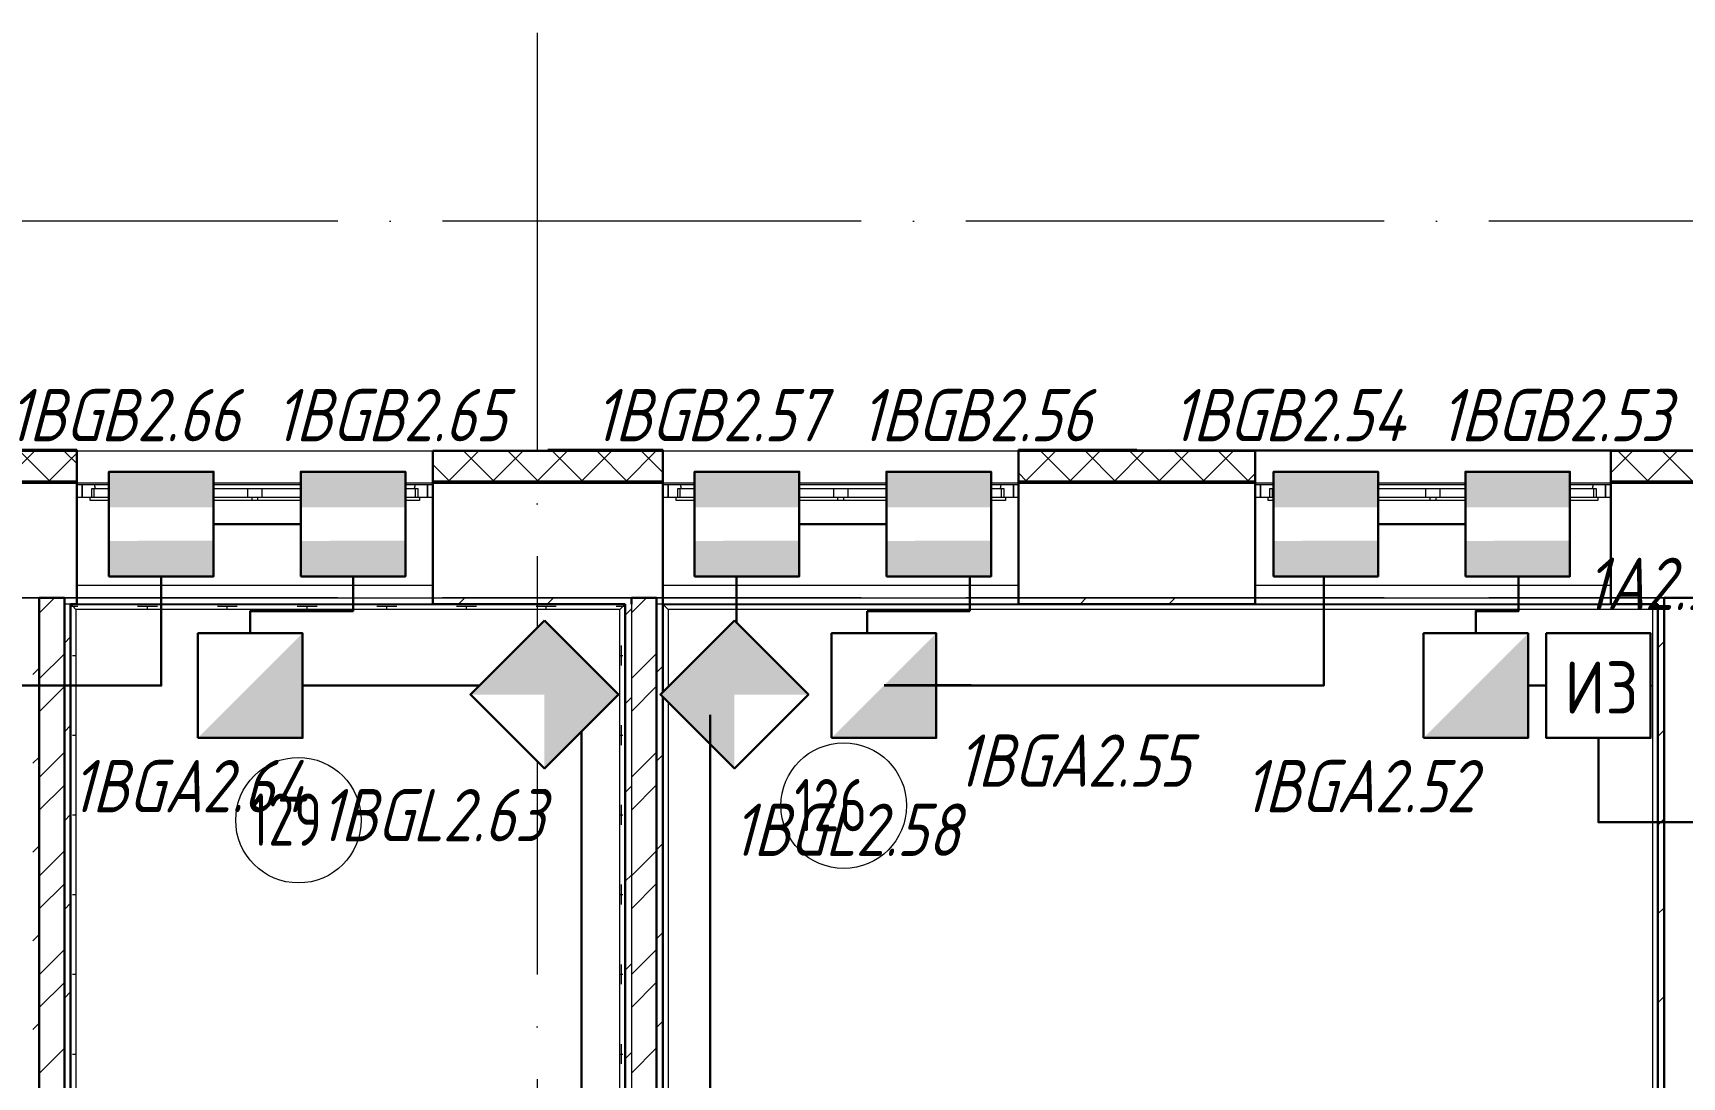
# Model space of a CAD drawing. Header units: millimetres. Extents: x -259793 to 1187961, y -549744 to 43070.
# Drawn here: x -12046 to -4166, y -7634 to -2644 of the extents above; entities that cross this region are included whole.
import ezdxf
from ezdxf.enums import TextEntityAlignment as Align

# ---------------------------------------------------------------- set-up
doc = ezdxf.new("R2010")
doc.units = ezdxf.units.MM
doc.linetypes.add('ADSK_Линия сетки', pattern=[25, 20, -2.5, 0, -2.5])
for name, color, linetype, lineweight in [('_ Окна', 7, 'Continuous', 9), ('E-Безопасность-G', 153, 'Continuous', 35), ('RC-Извещатели_охранные', 5, 'Continuous', 30), ('RC-Линии_связи-Адресные', 5, 'Continuous', 30), ('RC-Прочее_оборудование', 5, 'Continuous', 30), ('лс', 5, 'Continuous', 30), ('Марки помещений', 252, 'Continuous', 20), ('Ограждение', 252, 'Continuous', 9), ('Окна', 252, 'Continuous', 9), ('Оси', 252, 'Continuous', 9), ('Стены внутренние', 7, 'Continuous', 18), ('Стены наружные', 7, 'Continuous', 18), ('Стены штриховка', 7, 'Continuous', 9)]:
    doc.layers.add(name, color=color, linetype=linetype, lineweight=lineweight)
doc.layers.add('RC-Позиционные_обозначения', color=7, linetype='Continuous')
doc.styles.add('GOST Common_3', font='', dxfattribs={"height": 3.5})
doc.styles.add('ISOCPEUR', font='isocpeur.ttf', dxfattribs={"width": 0.9, "height": 350})
doc.styles.add('RubezhCAD', font='', dxfattribs={"oblique": 10})
doc.styles.get("Standard").update_dxf_attribs({"font": ''})
doc.styles.get('GOST Common_3').set_extended_font_data('GOST 2.304 type A')
doc.styles.get('RubezhCAD').set_extended_font_data('GOST type A')
doc.styles.get('Standard').set_extended_font_data('GOST type B')
pattern_1 = [(0, (-32119.82, 96), (190.5, 190.5), [95.25, -285.75]), (90, (-32072.2, 48.37), (-190.5, 190.5), [95.25, -285.75])]

# ---------------------------------------------------------------- blocks, each defined once
blk = doc.blocks.new('RC-UGO-IOZ-02')
at = {"layer": 'RC-Извещатели_охранные'}
blk.add_attdef('PSTN', text='', height=2.5, dxfattribs=at).set_placement((0.977, 2.603), align=Align.BOTTOM_LEFT)
blk.add_wipeout([(2.5, -2.5), (2.5, 2.5), (-2.5, 2.5), (-2.5, -2.5)]).dxf.layer = 'RC-Извещатели_охранные'
blk.add_wipeout([(-2.5, -2.5), (-2.5, 2.5), (2.5, 2.5), (2.5, -2.5)]).dxf.layer = 'RC-Извещатели_охранные'
h = blk.add_hatch(color=256, dxfattribs=at)
h.dxf.hatch_style = 1
h.paths.add_polyline_path([(2.5, -2.5), (2.5, 2.5), (0, 0), (-2.5, -2.5)])
blk.add_lwpolyline([(-2.5, -2.5), (2.5, -2.5), (2.5, 2.5), (-2.5, 2.5)], close=True, dxfattribs=at)
blk = doc.blocks.new('RC-UGO-IOM-02')
at = {"layer": 'RC-Извещатели_охранные'}
blk.add_point((0, 0), dxfattribs=at)
blk.add_attdef('PSTN', text='', height=2.5, dxfattribs=at).set_placement((0.977, 2.603), align=Align.BOTTOM_LEFT)
blk.add_wipeout([(2.5, -2.5), (2.5, 2.5), (-2.5, 2.5), (-2.5, -2.5)]).dxf.layer = 'RC-Извещатели_охранные'
blk.add_wipeout([(-2.5, -2.5), (-2.5, 2.5), (2.5, 2.5), (2.5, -2.5)]).dxf.layer = 'RC-Извещатели_охранные'
h = blk.add_hatch(color=256, dxfattribs=at)
h.dxf.hatch_style = 1
h.paths.add_polyline_path([(2.5, 0.8), (2.5, 2.506), (-2.5, 2.499), (-2.5, 0.8)])
h = blk.add_hatch(color=256, dxfattribs=at)
h.dxf.hatch_style = 1
h.paths.add_polyline_path([(2.5, -2.5), (2.5, -0.794), (-2.5, -0.801), (-2.5, -2.5)])
blk.add_lwpolyline([(-2.5, -2.5), (2.5, -2.5), (2.5, 2.5), (-2.5, 2.5)], close=True, dxfattribs=at)
blk = doc.blocks.new('RC-UGO-IZ-01')
at = {"layer": 'RC-Прочее_оборудование'}
blk.add_point((2.5, 0), dxfattribs=at)
blk.add_attdef('PSTN', text='', height=2.5, dxfattribs=at).set_placement((5.664, 2.581), align=Align.BOTTOM_CENTER)
blk.add_wipeout([(2.493, -2.499), (-2.493, -2.499), (-2.493, 2.499), (2.493, 2.499)]).dxf.layer = 'RC-Прочее_оборудование'
blk.add_wipeout([(-2.493, -2.499), (-2.493, 2.499), (2.493, 2.499), (2.493, -2.499)]).dxf.layer = 'RC-Прочее_оборудование'
blk.add_lwpolyline([(-2.493, 2.499), (2.493, 2.499), (2.493, -2.499), (-2.493, -2.499), (-2.493, 2.499)], close=True, dxfattribs=at)
blk.add_lwpolyline([(-2.493, 2.499), (-2.487, 2.499)], dxfattribs=at)
blk.add_lwpolyline([(-2.493, 2.499), (-2.487, 2.499)], dxfattribs=at)
at = {"layer": 'RC-Прочее_оборудование', "ltscale": 100, "style": 'ISOCPEUR', "width": 0.9}
blk.add_text('ИЗ', height=2.5, dxfattribs=at).set_placement((0.145, -0.085), align=Align.MIDDLE)
blk = doc.blocks.new('RC-UGO-IOPO-02')
at = {"layer": 'RC-Извещатели_охранные'}
blk.add_attdef('PSTN', text='', height=2.5, dxfattribs=at).set_placement((0.977, 2.603), align=Align.BOTTOM_LEFT)
blk.add_wipeout([(2.5, -2.5), (2.5, 2.5), (-2.5, 2.5), (-2.5, -2.5)]).dxf.layer = 'RC-Извещатели_охранные'
blk.add_wipeout([(-2.5, -2.5), (-2.5, 2.5), (2.5, 2.5), (2.5, -2.5)]).dxf.layer = 'RC-Извещатели_охранные'
h = blk.add_hatch(color=256, dxfattribs=at)
h.dxf.hatch_style = 1
h.paths.add_polyline_path([(2.5, -2.5), (0, 0), (2.5, 2.5), (-2.5, 2.5), (-2.5, -2.5)])
blk.add_lwpolyline([(-2.5, -2.5), (2.5, -2.5), (2.5, 2.5), (-2.5, 2.5)], close=True, dxfattribs=at)
blk = doc.blocks.new('FP_67-План 1 этажа смеж')
at = {"layer": 'Ограждение'}
for p, q in [((20263.5, -5715), (20265.6, -5715)), ((20265.6, -5715), (20271.3, -5715)), ((20271.3, -5715), (20279, -5715)), ((20263.5, -6096), (20265.6, -6096)), ((20265.6, -6096), (20271.3, -6096)), ((20271.3, -6096), (20279, -6096)), ((20263.5, -6477), (20265.6, -6477)), ((20265.6, -6477), (20271.3, -6477)), ((20271.3, -6477), (20279, -6477)), ((20263.5, -6858), (20265.6, -6858)), ((20265.6, -6858), (20271.3, -6858)), ((20271.3, -6858), (20279, -6858)), ((20263.5, -7239), (20265.6, -7239)), ((20265.6, -7239), (20271.3, -7239)), ((20271.3, -7239), (20279, -7239)), ((20263.5, -7620), (20265.6, -7620)), ((20265.6, -7620), (20271.3, -7620)), ((20271.3, -7620), (20279, -7620)), ((20263.5, -8001), (20265.6, -8001)), ((20265.6, -8001), (20271.3, -8001)), ((20271.3, -8001), (20279, -8001)), ((20263.5, -8382), (20265.6, -8382)), ((20265.6, -8382), (20271.3, -8382)), ((20271.3, -8382), (20279, -8382)), ((20263.5, -8763), (20265.6, -8763)), ((20265.6, -8763), (20271.3, -8763)), ((20271.3, -8763), (20279, -8763)), ((20263.5, -9144), (20265.6, -9144)), ((20265.6, -9144), (20271.3, -9144)), ((20271.3, -9144), (20279, -9144)), ((20263.5, -9525), (20265.6, -9525)), ((20265.6, -9525), (20271.3, -9525)), ((20271.3, -9525), (20279, -9525)), ((20263.5, -9906), (20265.6, -9906)), ((20265.6, -9906), (20271.3, -9906)), ((20271.3, -9906), (20279, -9906)), ((20263.5, -10287), (20265.6, -10287)), ((20265.6, -10287), (20271.3, -10287)), ((20271.3, -10287), (20279, -10287)), ((20263.5, -10668), (20265.6, -10668)), ((20265.6, -10668), (20271.3, -10668)), ((20271.3, -10668), (20279, -10668)), ((20263.5, -11049), (20265.6, -11049)), ((20265.6, -11049), (20271.3, -11049)), ((20271.3, -11049), (20279, -11049)), ((20263.5, -11430), (20265.6, -11430)), ((20265.6, -11430), (20271.3, -11430)), ((20271.3, -11430), (20279, -11430))]:
    blk.add_line(p, q, dxfattribs=at)
blk = doc.blocks.new('FP_68-План 1 этажа смеж')
at = {"layer": 'Ограждение'}
for p, q in [((20256, -5479.2), (20288.3, -5479.2)), ((20574, -5479.2), (20669.3, -5479.2)), ((20621.6, -5487), (20621.6, -5481.3)), ((20621.6, -5494.7), (20621.6, -5487)), ((20955, -5479.2), (21050.3, -5479.2)), ((21002.6, -5487), (21002.6, -5481.3)), ((21002.6, -5494.7), (21002.6, -5487)), ((21336, -5479.2), (21431.3, -5479.2)), ((21383.6, -5487), (21383.6, -5481.3)), ((21383.6, -5494.7), (21383.6, -5487)), ((21717, -5479.2), (21812.3, -5479.2)), ((21764.6, -5487), (21764.6, -5481.3)), ((21764.6, -5494.7), (21764.6, -5487)), ((22098, -5479.2), (22193.3, -5479.2)), ((22145.6, -5487), (22145.6, -5481.3)), ((22145.6, -5494.7), (22145.6, -5487)), ((22479, -5479.2), (22574.3, -5479.2)), ((22526.6, -5487), (22526.6, -5481.3)), ((22526.6, -5494.7), (22526.6, -5487)), ((22860, -5479.2), (22902, -5479.2))]:
    blk.add_line(p, q, dxfattribs=at)
blk = doc.blocks.new('FP_73-План 1 этажа смеж')
at = {"layer": 'Ограждение'}
for p, q in [((20263.5, -5715), (20265.6, -5715)), ((20265.6, -5715), (20271.3, -5715)), ((20271.3, -5715), (20279, -5715)), ((20263.5, -6096), (20265.6, -6096)), ((20265.6, -6096), (20271.3, -6096)), ((20271.3, -6096), (20279, -6096)), ((20263.5, -6477), (20265.6, -6477)), ((20265.6, -6477), (20271.3, -6477)), ((20271.3, -6477), (20279, -6477)), ((20263.5, -6858), (20265.6, -6858)), ((20265.6, -6858), (20271.3, -6858)), ((20271.3, -6858), (20279, -6858)), ((20263.5, -7239), (20265.6, -7239)), ((20265.6, -7239), (20271.3, -7239)), ((20271.3, -7239), (20279, -7239)), ((20263.5, -7620), (20265.6, -7620)), ((20265.6, -7620), (20271.3, -7620)), ((20271.3, -7620), (20279, -7620)), ((20263.5, -8001), (20265.6, -8001)), ((20265.6, -8001), (20271.3, -8001)), ((20271.3, -8001), (20279, -8001)), ((20263.5, -8382), (20265.6, -8382)), ((20265.6, -8382), (20271.3, -8382)), ((20271.3, -8382), (20279, -8382)), ((20263.5, -8763), (20265.6, -8763)), ((20265.6, -8763), (20271.3, -8763)), ((20271.3, -8763), (20279, -8763)), ((20263.5, -9144), (20265.6, -9144)), ((20265.6, -9144), (20271.3, -9144)), ((20271.3, -9144), (20279, -9144)), ((20263.5, -9525), (20265.6, -9525)), ((20265.6, -9525), (20271.3, -9525)), ((20271.3, -9525), (20279, -9525)), ((20263.5, -9906), (20265.6, -9906)), ((20265.6, -9906), (20271.3, -9906)), ((20271.3, -9906), (20279, -9906)), ((20263.5, -10287), (20265.6, -10287)), ((20265.6, -10287), (20271.3, -10287)), ((20271.3, -10287), (20279, -10287)), ((20263.5, -10668), (20265.6, -10668)), ((20265.6, -10668), (20271.3, -10668)), ((20271.3, -10668), (20279, -10668)), ((20263.5, -11049), (20265.6, -11049)), ((20265.6, -11049), (20271.3, -11049)), ((20271.3, -11049), (20279, -11049)), ((20263.5, -11430), (20265.6, -11430)), ((20265.6, -11430), (20271.3, -11430)), ((20271.3, -11430), (20279, -11430))]:
    blk.add_line(p, q, dxfattribs=at)
blk = doc.blocks.new('FP_74-План 1 этажа смеж')
at = {"layer": 'Ограждение'}
for p, q in [((20256, -5479.2), (20288.3, -5479.2)), ((20574, -5479.2), (20669.3, -5479.2)), ((20621.6, -5487), (20621.6, -5481.3)), ((20621.6, -5494.7), (20621.6, -5487)), ((20955, -5479.2), (21050.3, -5479.2)), ((21002.6, -5487), (21002.6, -5481.3)), ((21002.6, -5494.7), (21002.6, -5487)), ((21336, -5479.2), (21431.3, -5479.2)), ((21383.6, -5487), (21383.6, -5481.3)), ((21383.6, -5494.7), (21383.6, -5487)), ((21717, -5479.2), (21812.2, -5479.2)), ((21764.6, -5487), (21764.6, -5481.3)), ((21764.6, -5494.7), (21764.6, -5487)), ((22098, -5479.2), (22193.3, -5479.2)), ((22145.6, -5487), (22145.6, -5481.3)), ((22145.6, -5494.7), (22145.6, -5487)), ((22479, -5479.2), (22574.3, -5479.2)), ((22526.6, -5487), (22526.6, -5481.3)), ((22526.6, -5494.7), (22526.6, -5487)), ((22860, -5479.2), (22902, -5479.2))]:
    blk.add_line(p, q, dxfattribs=at)
blk = doc.blocks.new('FP_75-План 1 этажа смеж')
at = {"layer": 'Ограждение'}
for p, q in [((22886.5, -5762.6), (22886.5, -5667.4)), ((22879, -5715), (22886.8, -5715)), ((22886.8, -5715), (22892.4, -5715)), ((22886.5, -6143.6), (22886.5, -6048.4)), ((22879, -6096), (22886.8, -6096)), ((22886.8, -6096), (22892.4, -6096)), ((22886.5, -6524.6), (22886.5, -6429.4)), ((22879, -6477), (22886.8, -6477)), ((22886.8, -6477), (22892.4, -6477)), ((22886.5, -6905.6), (22886.5, -6810.4)), ((22879, -6858), (22886.8, -6858)), ((22886.8, -6858), (22892.4, -6858)), ((22879, -7239), (22886.8, -7239)), ((22886.5, -7286.6), (22886.5, -7191.4)), ((22886.8, -7239), (22892.4, -7239)), ((22879, -7620), (22886.8, -7620)), ((22886.5, -7667.6), (22886.5, -7572.4)), ((22886.8, -7620), (22892.4, -7620)), ((22886.5, -8048.6), (22886.5, -7953.4)), ((22879, -8001), (22886.8, -8001)), ((22886.8, -8001), (22892.4, -8001)), ((22886.5, -8429.6), (22886.5, -8334.4)), ((22879, -8382), (22886.8, -8382)), ((22886.8, -8382), (22892.4, -8382)), ((22886.5, -8810.6), (22886.5, -8715.4)), ((22879, -8763), (22886.8, -8763)), ((22886.8, -8763), (22892.4, -8763)), ((22886.5, -9191.6), (22886.5, -9096.4)), ((22879, -9144), (22886.8, -9144)), ((22886.8, -9144), (22892.4, -9144)), ((22879, -9525), (22886.8, -9525)), ((22886.5, -9572.6), (22886.5, -9477.4)), ((22886.8, -9525), (22892.4, -9525)), ((22879, -9906), (22886.8, -9906)), ((22886.5, -9953.6), (22886.5, -9858.4)), ((22886.8, -9906), (22892.4, -9906))]:
    blk.add_line(p, q, dxfattribs=at)
blk = doc.blocks.new('1 этаж')
at = {"layer": 'Ограждение', "true_color": 0x636466}
h = blk.add_hatch(dxfattribs=at)
h.set_pattern_fill('FP_34', color=251, style=0, pattern_type=2)
h.set_pattern_definition(pattern_1)
h.paths.add_polyline_path([(-11865.8, -11588.7), (-11863.8, -11586.7), (-11863.8, -5375.7), (-11865.8, -5373.7), (-11865.8, -11429)])
h = blk.add_hatch(dxfattribs=at)
h.set_pattern_fill('FP_34', color=251, style=0, pattern_type=2)
h.set_pattern_definition(pattern_1)
h.paths.add_polyline_path([(-9215.8, -9848.7), (-9215.8, -5373.7), (-9217.8, -5375.7), (-9217.8, -9848.7)])
h = blk.add_hatch(dxfattribs=at)
h.set_pattern_fill('FP_34', color=251, style=0, pattern_type=2)
h.set_pattern_definition(pattern_1)
h.paths.add_polyline_path([(-9035.8, -8363.7), (-9033.8, -8361.7), (-9033.8, -5375.7), (-9035.8, -5373.7), (-9035.8, -8309.3)])
h = blk.add_hatch(dxfattribs=at)
h.set_pattern_fill('FP_34', color=251, style=0, pattern_type=2)
h.set_pattern_definition(pattern_1)
h.paths.add_polyline_path([(-4280.8, -8043.7), (-4280.8, -5373.7), (-4282.8, -5375.7), (-4282.8, -8041.7)])
at = {"layer": '_ Окна', "color": 251, "true_color": 0x636466}
for p, q in [((-11810.8, -4803.7), (-11835.8, -4803.7)), ((-11810.8, -4861.7), (-11810.8, -4803.7)), ((-10135.8, -4803.7), (-10160.8, -4803.7)), ((-10160.8, -4803.7), (-10160.8, -4861.7)), ((-9010.8, -4803.7), (-9035.8, -4803.7)), ((-9010.8, -4861.7), (-9010.8, -4803.7)), ((-7335.8, -4803.7), (-7360.8, -4803.7)), ((-7360.8, -4803.7), (-7360.8, -4861.7)), ((-6180.8, -4803.7), (-6205.8, -4803.7)), ((-6180.8, -4861.7), (-6180.8, -4803.7)), ((-4505.8, -4803.7), (-4530.8, -4803.7)), ((-4530.8, -4803.7), (-4530.8, -4861.7)), ((-11835.8, -4861.7), (-11810.8, -4861.7)), ((-10160.8, -4861.7), (-10135.8, -4861.7)), ((-9035.8, -4861.7), (-9010.8, -4861.7)), ((-7360.8, -4861.7), (-7335.8, -4861.7)), ((-6205.8, -4861.7), (-6180.8, -4861.7)), ((-4530.8, -4861.7), (-4505.8, -4861.7))]:
    blk.add_line(p, q, dxfattribs=at)
at = {"layer": '_ Окна', "color": 251, "lineweight": 18, "true_color": 0x636466}
for p, q in [((-11751.4, -4803.7), (-11810.8, -4803.7)), ((-11810.8, -4803.7), (-11810.8, -4861.7)), ((-11746.8, -4820.7), (-11751.4, -4803.7)), ((-10220.2, -4803.7), (-10224.8, -4820.7)), ((-10160.8, -4803.7), (-10220.2, -4803.7)), ((-10160.8, -4861.7), (-10160.8, -4803.7)), ((-8951.4, -4803.7), (-9010.8, -4803.7)), ((-9010.8, -4803.7), (-9010.8, -4861.7)), ((-8946.8, -4820.7), (-8951.4, -4803.7)), ((-7420.2, -4803.7), (-7424.8, -4820.7)), ((-7360.8, -4803.7), (-7420.2, -4803.7)), ((-7360.8, -4861.7), (-7360.8, -4803.7)), ((-6121.4, -4803.7), (-6180.8, -4803.7)), ((-6180.8, -4803.7), (-6180.8, -4861.7)), ((-6116.8, -4820.7), (-6121.4, -4803.7)), ((-4590.2, -4803.7), (-4594.8, -4820.7)), ((-4530.8, -4803.7), (-4590.2, -4803.7)), ((-4530.8, -4861.7), (-4530.8, -4803.7)), ((-11810.8, -4861.7), (-11772.8, -4861.7)), ((-11764.8, -4861.7), (-11764.8, -4820.7)), ((-11764.8, -4820.7), (-11752.8, -4820.7)), ((-10218.8, -4820.7), (-10206.8, -4820.7)), ((-10206.8, -4820.7), (-10206.8, -4861.7)), ((-10198.8, -4861.7), (-10160.8, -4861.7)), ((-9010.8, -4861.7), (-8972.8, -4861.7)), ((-8964.8, -4861.7), (-8964.8, -4820.7)), ((-8964.8, -4820.7), (-8952.8, -4820.7)), ((-7418.8, -4820.7), (-7406.8, -4820.7)), ((-7406.8, -4820.7), (-7406.8, -4861.7)), ((-7398.8, -4861.7), (-7360.8, -4861.7)), ((-6180.8, -4861.7), (-6142.8, -4861.7)), ((-6134.8, -4861.7), (-6134.8, -4820.7)), ((-6134.8, -4820.7), (-6122.8, -4820.7)), ((-4588.8, -4820.7), (-4576.8, -4820.7)), ((-4576.8, -4820.7), (-4576.8, -4861.7)), ((-4568.8, -4861.7), (-4530.8, -4861.7))]:
    blk.add_line(p, q, dxfattribs=at)
at = {"layer": 'Марки помещений', "color": 251, "true_color": 0x636466}
for centre in [(-8171.5, -6336.8), (-10777.2, -6406.4)]:
    blk.add_circle(centre, 300, dxfattribs=at)
at = {"layer": 'Ограждение', "color": 251, "true_color": 0x636466}
for p, q in [((-11863.8, -11586.7), (-11863.8, -5375.7)), ((-11863.8, -5375.7), (-9217.8, -5375.7)), ((-11840.8, -5398.7), (-11840.8, -10988.7)), ((-9240.8, -5398.7), (-11840.8, -5398.7)), ((-9240.8, -9848.7), (-9240.8, -5398.7)), ((-9217.8, -5375.7), (-9217.8, -9848.7)), ((-9033.8, -8361.7), (-9033.8, -5375.7)), ((-9033.8, -5375.7), (-4282.8, -5375.7)), ((-9010.8, -5398.7), (-9010.8, -8338.7)), ((-4305.8, -5398.7), (-9010.8, -5398.7)), ((-4305.8, -8018.7), (-4305.8, -5398.7)), ((-4282.8, -5375.7), (-4282.8, -8041.7))]:
    blk.add_line(p, q, dxfattribs=at)
for points in [[(-11840.8, -5398.7), (-11842.8, -5396.7), (-11845.8, -5393.7), (-11849.6, -5389.9), (-11851.9, -5387.6), (-11853.6, -5386), (-11855.2, -5384.3), (-11856.7, -5382.8), (-11858.1, -5381.4), (-11859.4, -5380.2), (-11860.8, -5378.8), (-11862.1, -5377.4), (-11863.4, -5376.1), (-11863.8, -5375.7), (-11863.8, -5375.7)], [(-9240.8, -5398.7), (-9238.7, -5396.7), (-9235.8, -5393.7), (-9232, -5389.9), (-9229.7, -5387.6), (-9228, -5385.9), (-9226.4, -5384.3), (-9224.9, -5382.8), (-9223.5, -5381.4), (-9222.2, -5380.2), (-9220.8, -5378.8), (-9219.5, -5377.4), (-9218.2, -5376.1), (-9217.8, -5375.7), (-9217.8, -5375.7)], [(-9010.8, -5398.7), (-9012.8, -5396.7), (-9015.8, -5393.7), (-9019.6, -5389.9), (-9021.9, -5387.6), (-9023.6, -5386), (-9025.2, -5384.3), (-9026.7, -5382.8), (-9028.1, -5381.4), (-9029.4, -5380.2), (-9030.8, -5378.8), (-9032.1, -5377.4), (-9033.4, -5376.1), (-9033.8, -5375.7), (-9033.8, -5375.7)], [(-4305.8, -5398.7), (-4303.7, -5396.7), (-4300.8, -5393.7), (-4297, -5389.9), (-4294.7, -5387.6), (-4293, -5385.9), (-4291.4, -5384.3), (-4289.9, -5382.8), (-4288.5, -5381.4), (-4287.2, -5380.2), (-4285.8, -5378.8), (-4284.5, -5377.4), (-4283.2, -5376.1), (-4282.8, -5375.7), (-4282.8, -5375.7)]]:
    blk.add_open_spline(points, degree=3, knots=[0, 0, 0, 0, 0.166667, 0.25, 0.333333, 0.375, 0.416667, 0.5, 0.541667, 0.583333, 0.666667, 0.75, 0.833333, 1, 1, 1, 1], dxfattribs=at)
at = {"layer": 'Окна', "color": 251, "true_color": 0x636466}
for p, q in [((-10220.2, -4803.7), (-11751.4, -4803.7)), ((-7420.2, -4803.7), (-8951.4, -4803.7)), ((-4590.2, -4803.7), (-6121.4, -4803.7)), ((-11772.8, -4861.7), (-11000.8, -4861.7)), ((-11772.8, -4878.7), (-11772.8, -4861.7)), ((-11000.8, -4878.7), (-11772.8, -4878.7)), ((-11752.8, -4820.7), (-11020.8, -4820.7)), ((-11752.8, -4861.7), (-11752.8, -4820.7)), ((-11020.8, -4820.7), (-10950.8, -4820.7)), ((-11020.8, -4820.7), (-11020.8, -4861.7)), ((-11000.8, -4861.7), (-10970.8, -4861.7)), ((-11000.8, -4861.7), (-11000.8, -4878.7)), ((-10970.8, -4878.7), (-11000.8, -4878.7)), ((-10970.8, -4861.7), (-10198.8, -4861.7)), ((-10970.8, -4878.7), (-10970.8, -4861.7)), ((-10198.8, -4878.7), (-10970.8, -4878.7)), ((-10950.8, -4820.7), (-10218.8, -4820.7)), ((-10950.8, -4861.7), (-10950.8, -4820.7)), ((-10218.8, -4820.7), (-10218.8, -4861.7)), ((-10198.8, -4861.7), (-10198.8, -4878.7)), ((-8972.8, -4861.7), (-8200.8, -4861.7)), ((-8972.8, -4878.7), (-8972.8, -4861.7)), ((-8200.8, -4878.7), (-8972.8, -4878.7)), ((-8952.8, -4820.7), (-8220.8, -4820.7)), ((-8952.8, -4861.7), (-8952.8, -4820.7)), ((-8220.8, -4820.7), (-8150.8, -4820.7)), ((-8220.8, -4820.7), (-8220.8, -4861.7)), ((-8200.8, -4861.7), (-8170.8, -4861.7)), ((-8200.8, -4861.7), (-8200.8, -4878.7)), ((-8170.8, -4878.7), (-8200.8, -4878.7)), ((-8170.8, -4861.7), (-7398.8, -4861.7)), ((-8170.8, -4878.7), (-8170.8, -4861.7)), ((-7398.8, -4878.7), (-8170.8, -4878.7)), ((-8150.8, -4820.7), (-7418.8, -4820.7)), ((-8150.8, -4861.7), (-8150.8, -4820.7)), ((-7418.8, -4820.7), (-7418.8, -4861.7)), ((-7398.8, -4861.7), (-7398.8, -4878.7)), ((-6142.8, -4861.7), (-5370.8, -4861.7)), ((-6142.8, -4878.7), (-6142.8, -4861.7)), ((-5370.8, -4878.7), (-6142.8, -4878.7)), ((-6122.8, -4820.7), (-5390.8, -4820.7)), ((-6122.8, -4861.7), (-6122.8, -4820.7)), ((-5390.8, -4820.7), (-5320.8, -4820.7)), ((-5390.8, -4820.7), (-5390.8, -4861.7)), ((-5370.8, -4861.7), (-5340.8, -4861.7)), ((-5370.8, -4861.7), (-5370.8, -4878.7)), ((-5340.8, -4878.7), (-5370.8, -4878.7)), ((-5340.8, -4861.7), (-4568.8, -4861.7)), ((-5340.8, -4878.7), (-5340.8, -4861.7)), ((-4568.8, -4878.7), (-5340.8, -4878.7)), ((-5320.8, -4820.7), (-4588.8, -4820.7)), ((-5320.8, -4861.7), (-5320.8, -4820.7)), ((-4588.8, -4820.7), (-4588.8, -4861.7)), ((-4568.8, -4861.7), (-4568.8, -4878.7))]:
    blk.add_line(p, q, dxfattribs=at)
at = {"layer": 'Оси', "color": 251, "linetype": 'ADSK_Линия сетки', "ltscale": 100, "true_color": 0x636466}
for p, q in [((-9635.8, -2643.7), (-9635.8, -33769.9)), ((4411.5, -3543.7), (-72528.1, -3543.7)), ((4411.5, -5343.7), (-72528.1, -5343.7))]:
    blk.add_line(p, q, dxfattribs=at)
at = {"layer": 'Стены внутренние', "color": 251, "lineweight": 30, "true_color": 0x636466}
for p, q in [((-11835.8, -4641.7), (-12915.8, -4641.7)), ((-11835.8, -4783.7), (-11835.8, -4641.7)), ((-9035.8, -4641.7), (-10135.8, -4641.7)), ((-10135.8, -4641.7), (-10135.8, -4783.7)), ((-9035.8, -4783.7), (-9035.8, -4641.7)), ((-6205.8, -4641.7), (-7335.8, -4641.7)), ((-7335.8, -4641.7), (-7335.8, -4783.7)), ((-6205.8, -4783.7), (-6205.8, -4641.7)), ((2846.2, -4641.7), (-4505.8, -4641.7)), ((-4505.8, -4641.7), (-4505.8, -4783.7)), ((-11835.8, -4793.7), (-12915.8, -4793.7)), ((-11835.8, -5343.7), (-11835.8, -4793.7)), ((-9035.8, -4793.7), (-10135.8, -4793.7)), ((-10135.8, -4793.7), (-10135.8, -5343.7)), ((-9035.8, -5343.7), (-9035.8, -4793.7)), ((-6205.8, -4793.7), (-7335.8, -4793.7)), ((-7335.8, -4793.7), (-7335.8, -5343.7)), ((-6205.8, -5343.7), (-6205.8, -4793.7)), ((2694.2, -4793.7), (-4505.8, -4793.7)), ((-4505.8, -4793.7), (-4505.8, -5343.7)), ((2144.2, -5343.7), (-4250.8, -5343.7))]:
    blk.add_line(p, q, dxfattribs=at)
at = {"layer": 'Стены внутренние', "color": 251, "linetype": 'Continuous', "lineweight": 9, "true_color": 0x636466}
for p, q in [((-12180.1, -4783.7), (-12040.1, -4643.7)), ((-11966.6, -4783.7), (-12106.6, -4643.7)), ((-11921.7, -4641.7), (-11922.8, -4643.7)), ((-11837.8, -4700.4), (-11894.5, -4643.7)), ((-11838.6, -4643.7), (-11839.8, -4641.7)), ((-11835.8, -4648.6), (-11837.8, -4645.1)), ((-10133.8, -4646.6), (-10130.9, -4643.7)), ((-10058.8, -4783.7), (-9918.8, -4643.7)), ((-9845.3, -4783.7), (-9985.3, -4643.7)), ((-9846.7, -4783.7), (-9706.7, -4643.7)), ((-9633.1, -4783.7), (-9773.1, -4643.7)), ((-9634.5, -4783.7), (-9494.5, -4643.7)), ((-9421, -4783.7), (-9561, -4643.7)), ((-9422.4, -4783.7), (-9282.4, -4643.7)), ((-9208.9, -4783.7), (-9348.9, -4643.7)), ((-9210.3, -4783.7), (-9070.3, -4643.7)), ((-9037.8, -4742.7), (-9136.7, -4643.7)), ((-9106.1, -4641.7), (-9107.2, -4643.7)), ((-7301.1, -4783.7), (-7161.1, -4643.7)), ((-7229, -4641.7), (-7230.1, -4643.7)), ((-7087.6, -4783.7), (-7227.6, -4643.7)), ((-7145.9, -4643.7), (-7147.1, -4641.7)), ((-7088.9, -4783.7), (-6948.9, -4643.7)), ((-6875.4, -4783.7), (-7015.4, -4643.7)), ((-6876.8, -4783.7), (-6736.8, -4643.7)), ((-6663.3, -4783.7), (-6803.3, -4643.7)), ((-6664.7, -4783.7), (-6524.7, -4643.7)), ((-6451.2, -4783.7), (-6591.2, -4643.7)), ((-6559.3, -4643.7), (-6560.5, -4641.7)), ((-6452.5, -4783.7), (-6312.5, -4643.7)), ((-6239, -4783.7), (-6379, -4643.7)), ((-4503.8, -4744.2), (-4403.4, -4643.7)), ((-4329.8, -4783.7), (-4469.8, -4643.7)), ((-4413.3, -4641.7), (-4414.5, -4643.7)), ((-4331.2, -4783.7), (-4191.2, -4643.7)), ((-4117.7, -4783.7), (-4257.7, -4643.7)), ((-4178.7, -4641.7), (-4179.9, -4643.7)), ((-11968, -4783.7), (-11837.8, -4653.6)), ((-10057.4, -4783.7), (-10133.8, -4707.3)), ((-6207.8, -4679.2), (-6205.8, -4679.2)), ((-7299.7, -4783.7), (-7333.8, -4749.6)), ((-6240.4, -4783.7), (-6207.8, -4751.1)), ((-4503.8, -4749.6), (-4505.8, -4746.1))]:
    blk.add_line(p, q, dxfattribs=at)
at = {"layer": 'Стены внутренние', "color": 251, "true_color": 0x636466}
for p, q in [((-11835.8, -4641.7), (-10135.8, -4641.7)), ((-9035.8, -4641.7), (-7335.8, -4641.7)), ((-6205.8, -4641.7), (-4505.8, -4641.7)), ((-11835.8, -4793.7), (-10135.8, -4793.7)), ((-9035.8, -4793.7), (-7335.8, -4793.7)), ((-6205.8, -4793.7), (-4505.8, -4793.7)), ((-11835.8, -5283.7), (-10135.8, -5283.7)), ((-9035.8, -5283.7), (-7335.8, -5283.7)), ((-6205.8, -5283.7), (-4505.8, -5283.7))]:
    blk.add_line(p, q, dxfattribs=at)
at = {"layer": 'Стены наружные', "color": 251, "lineweight": 30, "true_color": 0x636466}
for p, q in [((-11835.8, -4636.7), (-12375.8, -4636.7)), ((-11835.8, -4641.7), (-11835.8, -4636.7)), ((-9035.8, -4636.7), (-9585.8, -4636.7)), ((-9585.8, -4636.7), (-9585.8, -4641.7)), ((-9035.8, -4641.7), (-9035.8, -4636.7)), ((-6770.8, -4636.7), (-7335.8, -4636.7)), ((-7335.8, -4636.7), (-7335.8, -4641.7)), ((-6770.8, -4641.7), (-6770.8, -4636.7)), ((-11835.8, -4793.7), (-11835.8, -4783.7)), ((-10135.8, -4783.7), (-10135.8, -4793.7)), ((-9035.8, -4793.7), (-9035.8, -4783.7)), ((-7335.8, -4783.7), (-7335.8, -4793.7)), ((-6205.8, -4793.7), (-6205.8, -4783.7)), ((-4505.8, -4783.7), (-4505.8, -4793.7)), ((-12015.8, -5343.7), (-12015.8, -11618.7)), ((-11895.8, -5343.7), (-12015.8, -5343.7)), ((-11895.8, -11618.7), (-11895.8, -5343.7)), ((-11835.8, -5373.7), (-11835.8, -5343.7)), ((-10135.8, -5343.7), (-10135.8, -5373.7)), ((-9185.8, -5343.7), (-9185.8, -5373.7)), ((-9065.8, -5343.7), (-9185.8, -5343.7)), ((-9065.8, -8393.7), (-9065.8, -5343.7)), ((-9035.8, -8363.7), (-9035.8, -5343.7)), ((-7335.8, -5343.7), (-7335.8, -5373.7)), ((-6205.8, -5373.7), (-6205.8, -5343.7)), ((-4505.8, -5343.7), (-4505.8, -5373.7)), ((-4250.8, -8193.7), (-4250.8, -5343.7)), ((-11865.8, -5373.7), (-11835.8, -5373.7)), ((-11865.8, -11588.7), (-11865.8, -5373.7)), ((-10135.8, -5373.7), (-9215.8, -5373.7)), ((-9215.8, -5373.7), (-9215.8, -9848.7)), ((-7335.8, -5373.7), (-6205.8, -5373.7)), ((-4505.8, -5373.7), (-4280.8, -5373.7)), ((-4280.8, -5373.7), (-4280.8, -8043.7))]:
    blk.add_line(p, q, dxfattribs=at)
at = {"layer": 'Стены наружные', "color": 251, "linetype": 'Continuous', "lineweight": 9, "true_color": 0x636466}
for p, q in [((-11918.8, -4636.7), (-11921.7, -4641.7)), ((-11839.8, -4641.7), (-11842.7, -4636.7)), ((-9103.2, -4636.7), (-9106.1, -4641.7)), ((-7226.2, -4636.9), (-7229, -4641.7)), ((-7147.1, -4641.7), (-7149.9, -4636.7)), ((-12015.8, -5416.2), (-11943.4, -5343.7)), ((-10012.4, -5373.7), (-9982.4, -5343.7)), ((-9588.1, -5373.7), (-9558.1, -5343.7)), ((-9185.8, -5414.9), (-9114.6, -5343.7)), ((-7042.5, -5373.7), (-7012.5, -5343.7)), ((-6618.3, -5373.7), (-6588.3, -5343.7)), ((-4497, -5373.7), (-4467, -5343.7)), ((-9215.8, -5425.7), (-9185.8, -5395.7)), ((-11895.8, -5560.1), (-11865.8, -5530.1)), ((-4280.8, -5581.8), (-4250.8, -5551.8)), ((-12015.8, -5730.5), (-11895.8, -5610.5)), ((-9185.8, -5729.2), (-9065.8, -5609.2)), ((-9065.8, -5699.9), (-9035.8, -5669.9)), ((-12045.8, -5710.1), (-12015.8, -5680.1)), ((-12015.8, -5887.6), (-11895.8, -5767.6)), ((-9215.8, -5849.9), (-9185.8, -5819.9)), ((-9185.8, -5886.4), (-9065.8, -5766.4)), ((-11895.8, -5984.3), (-11865.8, -5954.3)), ((-4280.8, -6006.1), (-4250.8, -5976.1)), ((-12045.8, -6134.3), (-12015.8, -6104.3)), ((-12015.8, -6201.9), (-11895.8, -6081.9)), ((-9185.8, -6200.7), (-9065.8, -6080.7)), ((-9065.8, -6124.2), (-9035.8, -6094.2)), ((-12015.8, -6359.1), (-11895.8, -6239.1)), ((-9215.8, -6274.2), (-9185.8, -6244.2)), ((-9185.8, -6357.9), (-9065.8, -6237.9)), ((-11895.8, -6408.6), (-11865.8, -6378.6)), ((-4280.8, -6430.4), (-4250.8, -6400.4)), ((-12045.8, -6558.6), (-12015.8, -6528.6)), ((-9065.8, -6548.5), (-9035.8, -6518.5)), ((-12015.8, -6673.4), (-11895.8, -6553.4)), ((-9185.8, -6672.2), (-9065.8, -6552.2)), ((-9215.8, -6698.5), (-9185.8, -6668.5)), ((-12015.8, -6830.5), (-11895.8, -6710.5)), ((-9185.8, -6829.3), (-9065.8, -6709.3)), ((-11895.8, -6832.9), (-11865.8, -6802.9)), ((-4280.8, -6854.6), (-4250.8, -6824.6)), ((-12045.8, -6982.9), (-12015.8, -6952.9)), ((-9065.8, -6972.7), (-9035.8, -6942.7)), ((-12015.8, -7144.9), (-11895.8, -7024.9)), ((-9185.8, -7143.6), (-9065.8, -7023.6)), ((-9215.8, -7122.7), (-9185.8, -7092.7)), ((-12015.8, -7302), (-11895.8, -7182)), ((-11895.8, -7257.1), (-11865.8, -7227.1)), ((-9185.8, -7300.8), (-9065.8, -7180.8)), ((-4280.8, -7278.9), (-4250.8, -7248.9)), ((-12045.8, -7407.1), (-12015.8, -7377.1)), ((-9065.8, -7397), (-9035.8, -7367)), ((-12015.8, -7616.3), (-11895.8, -7496.3)), ((-9215.8, -7547), (-9185.8, -7517)), ((-9185.8, -7615.1), (-9065.8, -7495.1))]:
    blk.add_line(p, q, dxfattribs=at)
at = {"layer": 'Стены наружные', "color": 251, "true_color": 0x636466}
for p, q in [((-6770.8, -4636.7), (-3940.8, -4636.7)), ((-6205.8, -4641.7), (-6205.8, -4636.7)), ((-4505.8, -4636.7), (-4505.8, -4641.7)), ((-14630.8, -5343.7), (-12015.8, -5343.7)), ((-11895.8, -5343.7), (-9185.8, -5343.7)), ((-9065.8, -5343.7), (-4250.8, -5343.7)), ((-10135.8, -5373.7), (-11835.8, -5373.7)), ((-7335.8, -5373.7), (-9035.8, -5373.7)), ((-4505.8, -5373.7), (-6205.8, -5373.7))]:
    blk.add_line(p, q, dxfattribs=at)
at = {"layer": 'Стены штриховка', "color": 251, "true_color": 0x636466}
for p, q in [((-11837.8, -4643.7), (-12913.8, -4643.7)), ((-11837.8, -4643.7), (-11837.8, -4783.7)), ((-9037.8, -4643.7), (-10133.8, -4643.7)), ((-10133.8, -4783.7), (-10133.8, -4643.7)), ((-9037.8, -4643.7), (-9037.8, -4783.7)), ((-6207.8, -4643.7), (-7333.8, -4643.7)), ((-7333.8, -4783.7), (-7333.8, -4643.7)), ((-6207.8, -4643.7), (-6207.8, -4783.7)), ((2846.2, -4643.7), (-4503.8, -4643.7)), ((-4503.8, -4783.7), (-4503.8, -4643.7)), ((-12915.8, -4783.7), (-11835.8, -4783.7)), ((-10135.8, -4783.7), (-9035.8, -4783.7)), ((-7335.8, -4783.7), (-6205.8, -4783.7)), ((-4505.8, -4783.7), (2694.2, -4783.7)), ((-11865.8, -5373.7), (-11895.8, -5373.7)), ((-9185.8, -5373.7), (-9185.8, -9848.7)), ((-9035.8, -5373.7), (-9065.8, -5373.7))]:
    blk.add_line(p, q, dxfattribs=at)
at = {"layer": 'Ограждение', "color": 251, "true_color": 0x636466}
for name in ['FP_68-План 1 этажа смеж', 'FP_74-План 1 этажа смеж', 'FP_75-План 1 этажа смеж', 'FP_67-План 1 этажа смеж', 'FP_73-План 1 этажа смеж']:
    blk.add_blockref(name, (-32119.8, 96), dxfattribs=at)
at = {"layer": 'Марки помещений', "color": 251, "true_color": 0x636466, "style": 'GOST Common_3', "width": 0.9}
for s, p in [('126', (-8406.5, -6459.1)), ('129', (-11012.1, -6528.7))]:
    blk.add_text(s, height=250, dxfattribs=at).set_placement(p)

msp = doc.modelspace()

# ---------------------------------------------------------------- linework, layer by layer
at = {"layer": 'лс'}
msp.add_line((-8060.25121, -5406.52942), (-7568.56253, -5406.52942), dxfattribs=at)

# ---------------------------------------------------------------- block references
msp.add_blockref('1 этаж', (0, 0))

# ---------------------------------------------------------------- next in the draw order: block references
at = {"layer": 'RC-Извещатели_охранные', "color": 1, "ltscale": 0.01}
ref = msp.add_blockref('RC-UGO-IOM-02', (-11432.68186, -4991.1787), dxfattribs=dict(at, xscale=100, yscale=100, zscale=100))
ref.add_attrib('PSTN', '1BGB2.66', dxfattribs={"layer": 'RC-Позиционные_обозначения', "height": 250, "style": 'RubezhCAD', "oblique": 15}).set_placement((-11613.01734, -4670.2134), align=Align.BOTTOM_CENTER)
ref = msp.add_blockref('RC-UGO-IOM-02', (-10515.91657, -4991.1787), dxfattribs=dict(at, xscale=100, yscale=100, zscale=100))
ref.add_attrib('PSTN', '1BGB2.65', dxfattribs={"layer": 'RC-Позиционные_обозначения', "height": 250, "style": 'RubezhCAD', "oblique": 15}).set_placement((-10338.01724, -4670.2134), align=Align.BOTTOM_CENTER)
ref = msp.add_blockref('RC-UGO-IOM-02', (-8634.42175, -4991.1787), dxfattribs=dict(at, xscale=100, yscale=100, zscale=100))
ref.add_attrib('PSTN', '1BGB2.57', dxfattribs={"layer": 'RC-Позиционные_обозначения', "height": 250, "style": 'RubezhCAD', "oblique": 15}).set_placement((-8814.75723, -4670.2134), align=Align.BOTTOM_CENTER)
ref = msp.add_blockref('RC-UGO-IOM-02', (-7717.65646, -4991.1787), dxfattribs=dict(at, xscale=100, yscale=100, zscale=100))
ref.add_attrib('PSTN', '1BGB2.56', dxfattribs={"layer": 'RC-Позиционные_обозначения', "height": 250, "style": 'RubezhCAD', "oblique": 15}).set_placement((-7539.75713, -4670.2134), align=Align.BOTTOM_CENTER)
ref = msp.add_blockref('RC-UGO-IOM-02', (-5867.90379, -4991.1787), dxfattribs=dict(at, xscale=100, yscale=100, zscale=100))
ref.add_attrib('PSTN', '1BGB2.54', dxfattribs={"layer": 'RC-Позиционные_обозначения', "height": 250, "style": 'RubezhCAD', "oblique": 15}).set_placement((-6048.23926, -4670.2134), align=Align.BOTTOM_CENTER)
ref = msp.add_blockref('RC-UGO-IOM-02', (-4951.1385, -4991.1787), dxfattribs=dict(at, xscale=100, yscale=100, zscale=100))
ref.add_attrib('PSTN', '1BGB2.53', dxfattribs={"layer": 'RC-Позиционные_обозначения', "height": 250, "style": 'RubezhCAD', "oblique": 15}).set_placement((-4773.23917, -4670.2134), align=Align.BOTTOM_CENTER)
ref = msp.add_blockref('RC-UGO-IOZ-02', (-11007.60525, -5762.76893), dxfattribs=dict(at, xscale=100, yscale=100, zscale=100))
ref.add_attrib('PSTN', '1BGA2.64', dxfattribs={"layer": 'RC-Позиционные_обозначения', "height": 250, "style": 'RubezhCAD', "oblique": 15}).set_placement((-11303.84832, -6443.48771), align=Align.BOTTOM_CENTER)
ref = msp.add_blockref('RC-UGO-IOZ-02', (-7979.34197, -5762.76893), dxfattribs=dict(at, xscale=100, yscale=100, zscale=100))
ref.add_attrib('PSTN', '1BGA2.55', dxfattribs={"layer": 'RC-Позиционные_обозначения', "height": 250, "style": 'RubezhCAD', "oblique": 15}).set_placement((-7074.89147, -6321.49479), align=Align.BOTTOM_CENTER)
ref = msp.add_blockref('RC-UGO-IOZ-02', (-5151.145, -5762.76893), dxfattribs=dict(at, xscale=100, yscale=100, zscale=100))
ref.add_attrib('PSTN', '1BGA2.52', dxfattribs={"layer": 'RC-Позиционные_обозначения', "height": 250, "style": 'RubezhCAD', "oblique": 15}).set_placement((-5708.18083, -6443.48771), align=Align.BOTTOM_CENTER)

# ---------------------------------------------------------------- next in the draw order: linework, layer by layer
at = {"layer": 'E-Безопасность-G', "color": 5}
msp.add_line((-7561.87215, -5762.76893), (-7977.90391, -5762.76893), dxfattribs=at)
at = {"layer": 'RC-Линии_связи-Адресные'}
for p, q in [((-8384.42175, -4991.1787), (-7967.65646, -4991.1787)), ((-5617.90379, -4991.1787), (-5201.1385, -4991.1787))]:
    msp.add_line(p, q, dxfattribs=at)
at = {"layer": 'лс'}
for p, q in [((-7568.56253, -5406.52942), (-7568.56253, -5241.1787)), ((-8060.25121, -5512.76893), (-8060.25121, -5406.52942))]:
    msp.add_line(p, q, dxfattribs=at)
for points in [[(-10765.91657, -4991.1787), (-11182.68186, -4991.1787)], [(-13557.60525, -5762.76893), (-11432.68186, -5762.76893), (-11432.68186, -5241.1787)], [(-11007.60525, -5512.76893), (-11007.60525, -5406.52942), (-10515.91657, -5406.52942), (-10515.91657, -5241.1787)], [(-8683.28728, -5241.1787), (-8683.28728, -5762.76893), (-8683.28728, -5762.76893)], [(-5877.43878, -5241.1787), (-5877.43878, -5762.76893), (-7810.25121, -5762.76893)], [(-5151.145, -5512.76893), (-5151.145, -5406.52942), (-4946.85334, -5406.52942), (-4946.85334, -5241.1787)], [(-9391.10314, -5762.76893), (-10757.60525, -5762.76893)]]:
    msp.add_lwpolyline(points, dxfattribs=at)

# ---------------------------------------------------------------- next in the draw order: block references
at = {"layer": 'RC-Прочее_оборудование', "color": 1, "ltscale": 0.01}
ref = msp.add_blockref('RC-UGO-IZ-01', (-4565.06132, -5762.76893), dxfattribs=dict(at, xscale=100, yscale=100, zscale=100))
ref.add_attrib('PSTN', '1A2.51', (-4626.87526, -5401.55462), dxfattribs={"layer": 'RC-Позиционные_обозначения', "height": 250, "style": 'RubezhCAD', "oblique": 15})

# ---------------------------------------------------------------- next in the draw order: linework, layer by layer
at = {"layer": 'лс'}
for points in [[(-4814.34647, -5762.76893), (-4901.145, -5762.76893)], [(2527.48459, -6416.08452), (-4565.06132, -6416.08452), (-4565.06132, -6012.70145)]]:
    msp.add_lwpolyline(points, dxfattribs=at)

# ---------------------------------------------------------------- next in the draw order: block references
at = {"layer": 'RC-Извещатели_охранные', "color": 1, "ltscale": 0.01}
ref = msp.add_blockref('RC-UGO-IOPO-02', (-9602.15112, -5805.5752), dxfattribs=dict(at, xscale=100, yscale=100, zscale=100, rotation=225))
ref.add_attrib('PSTN', '1BGL2.63', dxfattribs={"layer": 'RC-Позиционные_обозначения', "height": 250, "style": 'RubezhCAD', "oblique": 15}).set_placement((-10139.39878, -6582.31227), align=Align.BOTTOM_CENTER)
ref = msp.add_blockref('RC-UGO-IOPO-02', (-8694.06478, -5805.5752), dxfattribs=dict(at, xscale=-100, yscale=100, zscale=100, rotation=135.0000000000001))
ref.add_attrib('PSTN', '1BGL2.58', dxfattribs={"layer": 'RC-Позиционные_обозначения', "height": 250, "style": 'RubezhCAD', "oblique": 15}).set_placement((-8161.62004, -6652.07625), align=Align.BOTTOM_CENTER)

# ---------------------------------------------------------------- next in the draw order: linework, layer by layer
at = {"layer": 'RC-Линии_связи-Адресные'}
for p, q in [((-8810.19354, -7972.8705), (-8810.19354, -5902.57847)), ((-9425.37443, -5982.3519), (-9425.37443, -10078.752))]:
    msp.add_line(p, q, dxfattribs=at)

doc.saveas('drawing.dxf')
